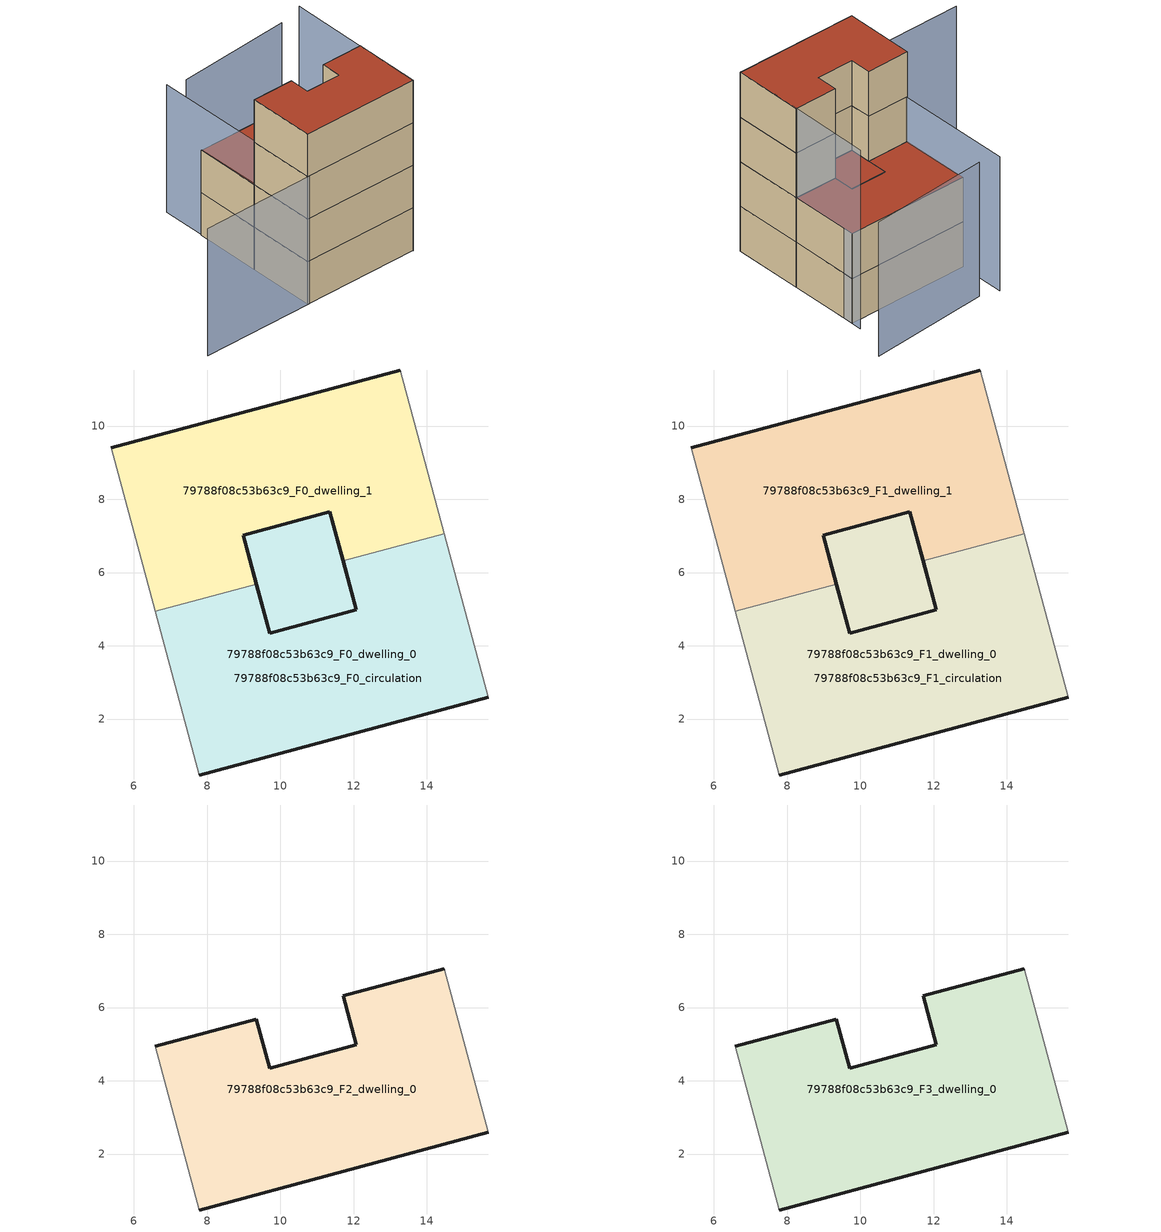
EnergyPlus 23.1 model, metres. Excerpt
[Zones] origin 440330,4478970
79788f08c53b63c9_F0_dwelling_0
 floor ground (EU_floor_Construction): 14.48,7.06 15.68,2.59 7.78,0.47 6.58,4.94 9.34,5.68 9.7,4.34 12.07,4.98 11.71,6.32 z0; 11.35,7.66 12.07,4.98 9.7,4.34 9.34,5.68 8.98,7.02 z0
 wall outside (EU_wall_Construction): 7.78,0.47 15.68,2.59 / 11.71,6.32 12.07,4.98 9.7,4.34 9.34,5.68 z0:3
 wall adiabatic (EU_wall_Construction): 15.68,2.59 14.48,7.06 / 6.58,4.94 7.78,0.47 z0:3
 wall to 79788f08c53b63c9_F0_dwelling_1 (EU_wall_Construction): 14.48,7.06 11.71,6.32 / 9.34,5.68 6.58,4.94 z0:3
79788f08c53b63c9_F0_dwelling_1
 floor ground (EU_floor_Construction): 13.28,11.53 14.48,7.06 11.71,6.32 11.35,7.66 8.98,7.02 9.34,5.68 6.58,4.94 5.38,9.41 z0
 wall outside (EU_wall_Construction): 9.34,5.68 8.98,7.02 11.35,7.66 11.71,6.32 / 13.28,11.53 5.38,9.41 z0:3
 wall adiabatic (EU_wall_Construction): 5.38,9.41 6.58,4.94 / 14.48,7.06 13.28,11.53 z0:3
79788f08c53b63c9_F0_circulation
 floor ground (EU_floor_Construction): 14.48,7.06 15.68,2.59 7.78,0.47 6.58,4.94 9.34,5.68 9.7,4.34 12.07,4.98 11.71,6.32 z0; 11.35,7.66 12.07,4.98 9.7,4.34 9.34,5.68 8.98,7.02 z0
 wall outside (EU_wall_Construction): 11.35,7.66 8.98,7.02 9.7,4.34 12.07,4.98 11.35,7.66 z0:3
79788f08c53b63c9_F1_dwelling_0
 floor outside (EU_floor_Construction): 14.48,7.06 15.68,2.59 7.78,0.47 6.58,4.94 9.34,5.68 9.7,4.34 12.07,4.98 11.71,6.32 z3
 floor to 79788f08c53b63c9_F0_dwelling_0 (EU_floor_Construction): 11.35,7.66 12.07,4.98 9.7,4.34 9.34,5.68 8.98,7.02 z3
 wall outside (EU_wall_Construction): 7.78,0.47 15.68,2.59 / 11.71,6.32 12.07,4.98 9.7,4.34 9.34,5.68 z3:6
 wall adiabatic (EU_wall_Construction): 15.68,2.59 14.48,7.06 / 6.58,4.94 7.78,0.47 z3:6
 wall to 79788f08c53b63c9_F1_dwelling_1 (EU_wall_Construction): 14.48,7.06 11.71,6.32 / 9.34,5.68 6.58,4.94 z3:6
 roof outside (EU_floor_Construction): 12.07,4.98 11.35,7.66 8.98,7.02 9.34,5.68 9.7,4.34 z6
79788f08c53b63c9_F1_dwelling_1
 floor to 79788f08c53b63c9_F0_dwelling_1 (EU_floor_Construction): 13.28,11.53 14.48,7.06 11.71,6.32 11.35,7.66 8.98,7.02 9.34,5.68 6.58,4.94 5.38,9.41 z3
 wall outside (EU_wall_Construction): 9.34,5.68 8.98,7.02 11.35,7.66 11.71,6.32 / 13.28,11.53 5.38,9.41 z3:6
 wall adiabatic (EU_wall_Construction): 5.38,9.41 6.58,4.94 / 14.48,7.06 13.28,11.53 z3:6
 roof outside (EU_roof_Construction): 14.48,7.06 13.28,11.53 5.38,9.41 6.58,4.94 9.34,5.68 8.98,7.02 11.35,7.66 11.71,6.32 z6
79788f08c53b63c9_F1_circulation
 floor to 79788f08c53b63c9_F0_circulation (EU_floor_Construction): 11.35,7.66 11.71,6.32 12.07,4.98 9.7,4.34 9.34,5.68 8.98,7.02 z3; 14.48,7.06 15.68,2.59 7.78,0.47 6.58,4.94 9.34,5.68 9.7,4.34 12.07,4.98 11.71,6.32 z3
 wall outside (EU_wall_Construction): 11.35,7.66 8.98,7.02 9.7,4.34 12.07,4.98 11.35,7.66 z3:6
 roof outside (EU_roof_Construction): 12.07,4.98 11.35,7.66 8.98,7.02 9.34,5.68 9.7,4.34 z6; 15.68,2.59 14.48,7.06 11.71,6.32 12.07,4.98 9.7,4.34 9.34,5.68 6.58,4.94 7.78,0.47 z6
79788f08c53b63c9_F2_dwelling_0
 floor to 79788f08c53b63c9_F1_dwelling_0 (EU_floor_Construction): 14.48,7.06 15.68,2.59 7.78,0.47 6.58,4.94 9.34,5.68 9.7,4.34 12.07,4.98 11.71,6.32 z6
 wall outside (EU_wall_Construction): 7.78,0.47 15.68,2.59 / 14.48,7.06 11.71,6.32 12.07,4.98 9.7,4.34 9.34,5.68 6.58,4.94 z6:9
 wall adiabatic (EU_wall_Construction): 15.68,2.59 14.48,7.06 / 6.58,4.94 7.78,0.47 z6:9
79788f08c53b63c9_F3_dwelling_0
 floor to 79788f08c53b63c9_F2_dwelling_0 (EU_floor_Construction): 14.48,7.06 15.68,2.59 7.78,0.47 6.58,4.94 9.34,5.68 9.7,4.34 12.07,4.98 11.71,6.32 z9
 wall outside (EU_wall_Construction): 7.78,0.47 15.68,2.59 / 14.48,7.06 11.71,6.32 12.07,4.98 9.7,4.34 9.34,5.68 6.58,4.94 z9:12
 wall adiabatic (EU_wall_Construction): 15.68,2.59 14.48,7.06 / 6.58,4.94 7.78,0.47 z9:12
 roof outside (EU_roof_Construction): 15.68,2.59 14.48,7.06 11.71,6.32 12.07,4.98 9.7,4.34 9.34,5.68 6.58,4.94 7.78,0.47 z12
shading: 4.63,12.37 7.9,0.47 / 7.9,0.47 0.3,-1.61 / 13.37,14.99 5.88,12.35 z0:9; 15.63,2.53 13.12,12.22 z0:12
[Building]
EU S2 Campaign: North Axis=0; Terrain=City; Solar Distribution=FullExterior
[Site:Location]
Madrid: Latitude=40.5; Longitude=-3.5; Time Zone=1; Elevation=609
[SizingPeriod:WeatherFileDays]
AnnualSizingPeriod: Begin Month=1; Begin Day of Month=1; End Month=12; End Day of Month=31; Day of Week for Start Day=Monday; Use Weather File Daylight Saving Period=No; Use Weather File Rain and Snow Indicators=No
[MATERIAL]
EU_InternalMass_Material: Roughness=MediumRough; Thickness=0.1; Conductivity=1; Density=1800; Specific Heat=900; Thermal Absorptance=0.9; Solar Absorptance=0.7; Visible Absorptance=0.7
[MATERIAL:NOMASS] Roughness=MediumRough; Thermal Absorptance=0.9; Solar Absorptance=0.7; Visible Absorptance=0.7
Name | Thermal Resistance
EU_wall_NoMass; EU_roof_NoMass | 2.16768
EU_floor_NoMass | 1.14339
[CONSTRUCTION]
EU_wall_Construction: EU_wall_NoMass
EU_roof_Construction: EU_roof_NoMass
EU_floor_Construction: EU_floor_NoMass
EU_InternalMass_Construction: EU_InternalMass_Material
[ZONE] Type=1; Multiplier=1; Ceiling Height=autocalculate; Floor Area=autocalculate; Part of Total Floor Area=Yes
Name | Volume
79788f08c53b63c9_F0_dwelling_0; 79788f08c53b63c9_F1_dwelling_0; 79788f08c53b63c9_F0_circulation | 123.677
79788f08c53b63c9_F2_dwelling_0 | 103.253
79788f08c53b63c9_F3_dwelling_0; 79788f08c53b63c9_F0_dwelling_1; 79788f08c53b63c9_F1_dwelling_1 | 103.252
79788f08c53b63c9_F1_circulation | 123.676
[INTERNALMASS] Construction=EU_InternalMass_Construction
Name | Zone or ZoneList | Surface Area
79788f08c53b63c9_F0_dwelling_0_EU_InternalMass | 79788f08c53b63c9_F0_dwelling_0 | 34.4176
79788f08c53b63c9_F0_dwelling_1_EU_InternalMass | 79788f08c53b63c9_F0_dwelling_1 | 34.4176
79788f08c53b63c9_F1_dwelling_0_EU_InternalMass | 79788f08c53b63c9_F1_dwelling_0 | 34.4176
79788f08c53b63c9_F1_dwelling_1_EU_InternalMass | 79788f08c53b63c9_F1_dwelling_1 | 34.4176
79788f08c53b63c9_F2_dwelling_0_EU_InternalMass | 79788f08c53b63c9_F2_dwelling_0 | 75.6838
79788f08c53b63c9_F3_dwelling_0_EU_InternalMass | 79788f08c53b63c9_F3_dwelling_0 | 75.6838
[OTHEREQUIPMENT] Fuel Type=Electricity; Design Level Calculation Method=Watts/Area; Power per Zone Floor Area=1; Fraction Latent=0; Fraction Radiant=0; Fraction Lost=0; Carbon Dioxide Generation Rate=0; EndUse Subcategory=EU_Step8_InternalGains
Name | Zone or ZoneList or Space or SpaceList | Schedule
EU_Step8_InternalGain_79788f08c53b63c9_F0_dwelling_0_f000 | 79788f08c53b63c9_F0_dwelling_0 | EU_Step8_GainSchedule_79788f08c53b63c9_F0_dwelling_0_f000
EU_Step8_InternalGain_79788f08c53b63c9_F0_dwelling_1_f000 | 79788f08c53b63c9_F0_dwelling_1 | EU_Step8_GainSchedule_79788f08c53b63c9_F0_dwelling_1_f000
EU_Step8_InternalGain_79788f08c53b63c9_F1_dwelling_0_f000 | 79788f08c53b63c9_F1_dwelling_0 | EU_Step8_GainSchedule_79788f08c53b63c9_F1_dwelling_0_f000
EU_Step8_InternalGain_79788f08c53b63c9_F1_dwelling_1_f000 | 79788f08c53b63c9_F1_dwelling_1 | EU_Step8_GainSchedule_79788f08c53b63c9_F1_dwelling_1_f000
EU_Step8_InternalGain_79788f08c53b63c9_F2_dwelling_0_f000 | 79788f08c53b63c9_F2_dwelling_0 | EU_Step8_GainSchedule_79788f08c53b63c9_F2_dwelling_0_f000
EU_Step8_InternalGain_79788f08c53b63c9_F3_dwelling_0_f000 | 79788f08c53b63c9_F3_dwelling_0 | EU_Step8_GainSchedule_79788f08c53b63c9_F3_dwelling_0_f000
[ZONEINFILTRATION:DESIGNFLOWRATE] Schedule=EU_AlwaysOn; Design Flow Rate Calculation Method=Flow/Area; Flow Rate per Floor Area=0.0005; Constant Term Coefficient=1; Temperature Term Coefficient=0; Velocity Term Coefficient=0; Velocity Squared Term Coefficient=0
Name | Zone or ZoneList or Space or SpaceList
EU_Circulation_Infiltration_79788f08c53b63c9_F0_circulation | 79788f08c53b63c9_F0_circulation
EU_Circulation_Infiltration_79788f08c53b63c9_F1_circulation | 79788f08c53b63c9_F1_circulation
[ZONEVENTILATION:DESIGNFLOWRATE] Schedule=EU_AlwaysOn; Design Flow Rate Calculation Method=AirChanges/Hour; Air Changes per Hour=0.480546; Ventilation Type=Natural; Fan Pressure Rise=0; Fan Total Efficiency=1; Constant Term Coefficient=1; Temperature Term Coefficient=0; Velocity Term Coefficient=0; Velocity Squared Term Coefficient=0; Minimum Indoor Temperature=-100; Maximum Indoor Temperature=100; Delta Temperature=-100; Minimum Outdoor Temperature=-100; Maximum Outdoor Temperature=100; Maximum Wind Speed=40
Name | Zone or ZoneList or Space or SpaceList
EU_ConstantAir_79788f08c53b63c9_F0_dwelling_0 | 79788f08c53b63c9_F0_dwelling_0
EU_ConstantAir_79788f08c53b63c9_F0_dwelling_1 | 79788f08c53b63c9_F0_dwelling_1
EU_ConstantAir_79788f08c53b63c9_F1_dwelling_0 | 79788f08c53b63c9_F1_dwelling_0
EU_ConstantAir_79788f08c53b63c9_F1_dwelling_1 | 79788f08c53b63c9_F1_dwelling_1
EU_ConstantAir_79788f08c53b63c9_F2_dwelling_0 | 79788f08c53b63c9_F2_dwelling_0
EU_ConstantAir_79788f08c53b63c9_F3_dwelling_0 | 79788f08c53b63c9_F3_dwelling_0
[HVACTEMPLATE:THERMOSTAT] Constant Heating Setpoint=20; Constant Cooling Setpoint=50
EU_HeatOnly_79788f08c53b63c9_F0_dwelling_0; EU_HeatOnly_79788f08c53b63c9_F0_dwelling_1; EU_HeatOnly_79788f08c53b63c9_F1_dwelling_0; EU_HeatOnly_79788f08c53b63c9_F1_dwelling_1; EU_HeatOnly_79788f08c53b63c9_F2_dwelling_0; EU_HeatOnly_79788f08c53b63c9_F3_dwelling_0
[HVACTEMPLATE:ZONE:IDEALLOADSAIRSYSTEM] System Availability Schedule=EU_AlwaysOn; Maximum Heating Supply Air Temperature=50; Minimum Cooling Supply Air Temperature=13; Maximum Heating Supply Air Humidity Ratio=0.0156; Minimum Cooling Supply Air Humidity Ratio=0.0077; Heating Limit=NoLimit; Cooling Limit=NoLimit; Heating Availability Schedule=EU_AlwaysOn; Cooling Availability Schedule=EU_CoolingOff; Dehumidification Control Type=ConstantSensibleHeatRatio; Cooling Sensible Heat Ratio=0.7; Dehumidification Setpoint=60; Humidification Control Type=None; Humidification Setpoint=30; Outdoor Air Method=None; Outdoor Air Flow Rate per Person=0.00944; Outdoor Air Flow Rate per Zone Floor Area=0; Outdoor Air Flow Rate per Zone=0; Demand Controlled Ventilation Type=None; Outdoor Air Economizer Type=NoEconomizer; Heat Recovery Type=None; Sensible Heat Recovery Effectiveness=0.7; Latent Heat Recovery Effectiveness=0.65
Name | Template Thermostat
79788f08c53b63c9_F0_dwelling_0 | EU_HeatOnly_79788f08c53b63c9_F0_dwelling_0
79788f08c53b63c9_F0_dwelling_1 | EU_HeatOnly_79788f08c53b63c9_F0_dwelling_1
79788f08c53b63c9_F1_dwelling_0 | EU_HeatOnly_79788f08c53b63c9_F1_dwelling_0
79788f08c53b63c9_F1_dwelling_1 | EU_HeatOnly_79788f08c53b63c9_F1_dwelling_1
79788f08c53b63c9_F2_dwelling_0 | EU_HeatOnly_79788f08c53b63c9_F2_dwelling_0
79788f08c53b63c9_F3_dwelling_0 | EU_HeatOnly_79788f08c53b63c9_F3_dwelling_0
[SIZING:ZONE] Zone Cooling Design Supply Air Temperature Input Method=SupplyAirTemperature; Zone Cooling Design Supply Air Temperature=13; Zone Heating Design Supply Air Temperature Input Method=SupplyAirTemperature; Zone Heating Design Supply Air Temperature=50; Zone Cooling Design Supply Air Humidity Ratio=0.008; Zone Heating Design Supply Air Humidity Ratio=0.008; Cooling Design Air Flow Method=DesignDay; Cooling Design Air Flow Rate=0; Cooling Minimum Air Flow per Zone Floor Area=0.000762; Cooling Minimum Air Flow=0; Cooling Minimum Air Flow Fraction=0.2; Heating Design Air Flow Method=DesignDay; Heating Design Air Flow Rate=0; Heating Maximum Air Flow per Zone Floor Area=0.002032; Heating Maximum Air Flow=0.141576; Heating Maximum Air Flow Fraction=0.3; Account for Dedicated Outdoor Air System=No; Dedicated Outdoor Air System Control Strategy=NeutralSupplyAir; Dedicated Outdoor Air Low Setpoint Temperature for Design=autosize; Dedicated Outdoor Air High Setpoint Temperature for Design=autosize; Zone Load Sizing Method=Sensible Load Only No Latent Load; Zone Latent Cooling Design Supply Air Humidity Ratio Input Method=HumidityRatioDifference; Zone Cooling Design Supply Air Humidity Ratio Difference=0.005; Zone Latent Heating Design Supply Air Humidity Ratio Input Method=HumidityRatioDifference; Zone Humidification Design Supply Air Humidity Ratio Difference=0.005
79788f08c53b63c9_F0_dwelling_0; 79788f08c53b63c9_F0_dwelling_1; 79788f08c53b63c9_F1_dwelling_0; 79788f08c53b63c9_F1_dwelling_1; 79788f08c53b63c9_F2_dwelling_0; 79788f08c53b63c9_F3_dwelling_0
[SCHEDULE:CONSTANT]
Name | Hourly Value
EU_AlwaysOn | 1
EU_CoolingOff | 0
[SCHEDULE:FILE] Column Number=1; Rows to Skip at Top=0; Number of Hours of Data=8760; Column Separator=Comma; Interpolate to Timestep=No; Minutes per Item=60; Adjust Schedule for Daylight Savings=Yes
Name | File
EU_Step8_GainSchedule_79788f08c53b63c9_F0_dwelling_0_f000 | ../../schedules/79788f08c53b63c9/79788f08c53b63c9_F0_dwelling_0_f000_gain.csv
EU_Step8_GainSchedule_79788f08c53b63c9_F0_dwelling_1_f000 | ../../schedules/79788f08c53b63c9/79788f08c53b63c9_F0_dwelling_1_f000_gain.csv
EU_Step8_GainSchedule_79788f08c53b63c9_F1_dwelling_0_f000 | ../../schedules/79788f08c53b63c9/79788f08c53b63c9_F1_dwelling_0_f000_gain.csv
EU_Step8_GainSchedule_79788f08c53b63c9_F1_dwelling_1_f000 | ../../schedules/79788f08c53b63c9/79788f08c53b63c9_F1_dwelling_1_f000_gain.csv
EU_Step8_GainSchedule_79788f08c53b63c9_F2_dwelling_0_f000 | ../../schedules/79788f08c53b63c9/79788f08c53b63c9_F2_dwelling_0_f000_gain.csv
EU_Step8_GainSchedule_79788f08c53b63c9_F3_dwelling_0_f000 | ../../schedules/79788f08c53b63c9/79788f08c53b63c9_F3_dwelling_0_f000_gain.csv
